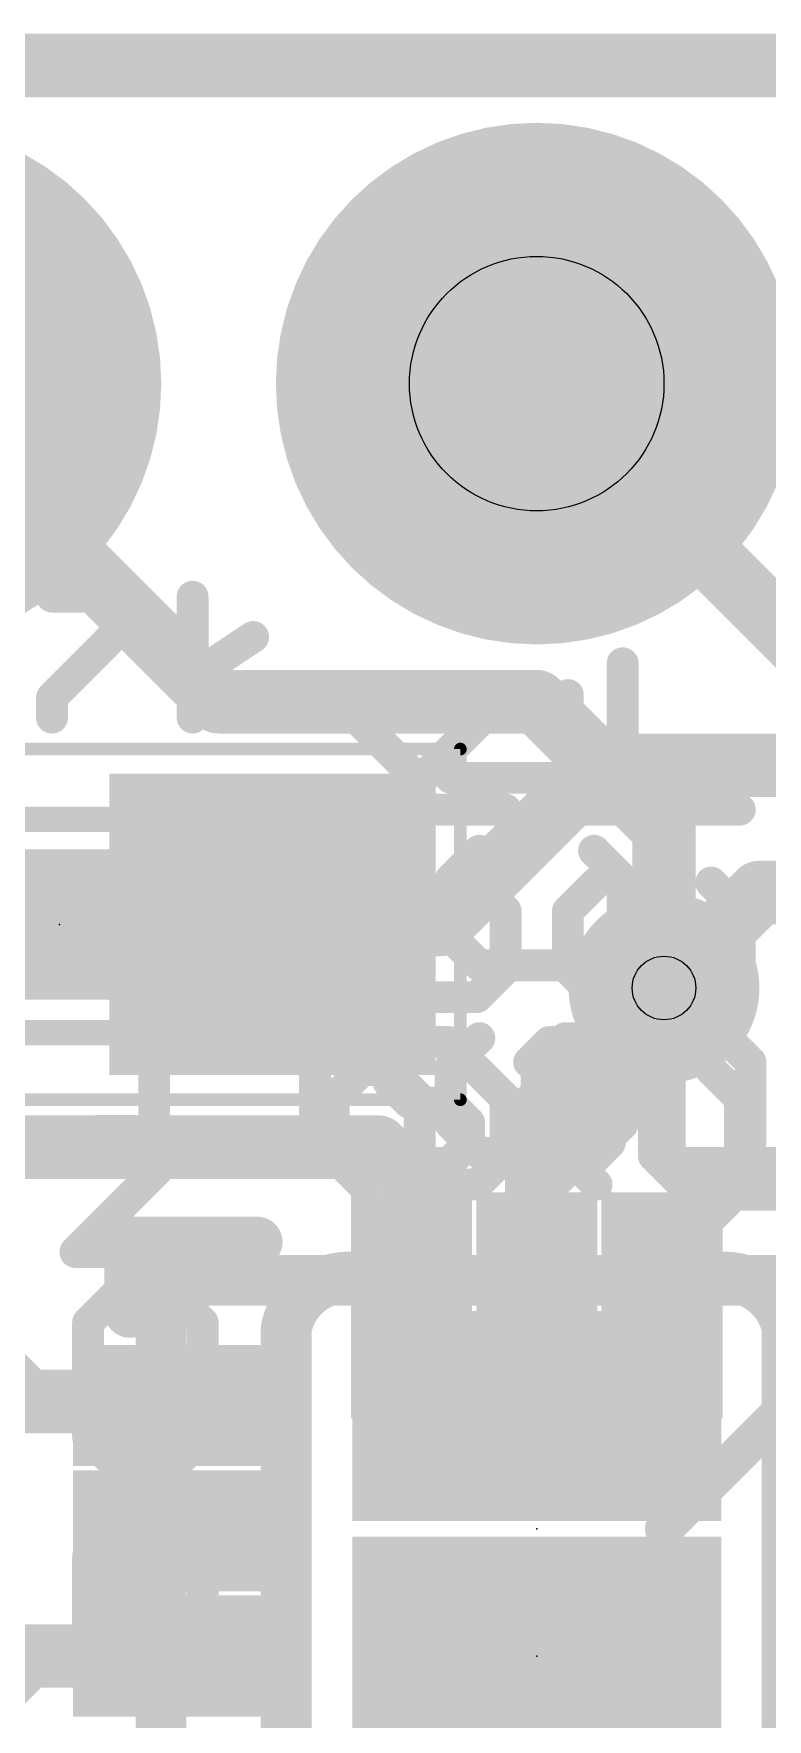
# Model space of a CAD drawing. Extents: x -41 to 66, y -20 to 13.
# Drawn here: x 9.42 to 12.35, y 6.1 to 12.83 of the extents above; entities that cross this region are included whole.
import ezdxf

# ---------------------------------------------------------------- set-up
doc = ezdxf.new("R2010")
doc.units = 0
for name, color, linetype in [('1', 12, 'CONTINUOUS'), ('16', 132, 'CONTINUOUS'), ('17', 110, 'CONTINUOUS'), ('18', 110, 'CONTINUOUS'), ('20', 53, 'CONTINUOUS'), ('21', 41, 'CONTINUOUS'), ('22', 40, 'CONTINUOUS'), ('23', 53, 'CONTINUOUS'), ('24', 53, 'CONTINUOUS'), ('25', 253, 'CONTINUOUS'), ('27', 253, 'CONTINUOUS'), ('29', 253, 'CONTINUOUS'), ('30', 253, 'CONTINUOUS'), ('31', 253, 'CONTINUOUS'), ('35', 253, 'CONTINUOUS'), ('39', 12, 'CONTINUOUS'), ('44', 253, 'CONTINUOUS'), ('51', 53, 'CONTINUOUS')]:
    doc.layers.add(name, color=color, linetype=linetype)

# ---------------------------------------------------------------- blocks, each defined once
blk = doc.blocks.new('RECT')
blk.add_solid([(-0.5, -0.5), (0.5, -0.5), (-0.5, 0.5), (0.5, 0.5)])
blk = doc.blocks.new('ROUNDP')
at = {"const_width": 0.5}
blk.add_lwpolyline([(0, -0.25, 1), (0, 0.25, 1), (0, -0.25)], format="xyb", dxfattribs=at)
blk = doc.blocks.new('ROUNDV')
at = {"const_width": 0.5}
blk.add_lwpolyline([(0, -0.25, 1), (0, 0.25, 1), (0, -0.25)], format="xyb", dxfattribs=at)

msp = doc.modelspace()

# ---------------------------------------------------------------- linework, layer by layer
at = {"layer": '1'}
for points, const_width in [([(0, 12.7), (22.86, 12.7)], 0.254), ([(11.049, 9.271), (11.684, 9.906)], 0.254), ([(11.684, 9.906), (13.462, 9.906)], 0.254), ([(12.319, 9.398), (11.938, 9.017)], 0.254), ([(13.97, 9.398), (12.319, 9.398)], 0.254), ([(10.375, 9.271), (11.049, 9.271)], 0.254), ([(11.684, 8.763), (11.938, 9.017)], 0.254), ([(11.684, 8.509), (11.684, 8.763)], 0.254), ([(11.43, 8.255), (11.684, 8.509)], 0.254), ([(10.795, 8.382), (7.327, 8.382)], 0.254), ([(10.93, 8.247), (10.795, 8.382)], 0.254), ([(10.93, 7.75), (10.93, 8.247)], 0.254), ([(11.43, 7.75), (11.43, 8.255)], 0.254), ([(11.93, 7.993), (12.192, 8.255)], 0.254), ([(12.192, 8.255), (13.208, 8.255)], 0.254), ([(11.93, 7.75), (11.93, 7.993)], 0.254), ([(9.144, 7.62), (9.398, 7.366)], 0.254), ([(9.398, 7.366), (10.014, 7.366)], 0.254), ([(10.014, 7.366), (10.03, 7.35)], 0.254), ([(12.43, 7.35), (11.938, 6.858)], 0.1524), ([(9.144, 6.096), (9.398, 6.35)], 0.254), ([(9.398, 6.35), (10.03, 6.35)], 0.254), ([(11.43, 5.969), (11.43, 6.096)], 0.254)]:
    msp.add_lwpolyline(points, dxfattribs=dict(at, const_width=const_width))
for points, const_width in [([(11.684, 9.9695, 1), (11.684, 9.8425)], 0.127), ([(11.7289, 9.8611, 1), (11.6391, 9.9509)], 0.127), ([(12.319, 9.4615, 1), (12.319, 9.3345)], 0.127), ([(12.3639, 9.3531, 1), (12.2741, 9.4429)], 0.127), ([(10.375, 9.3345, 1), (10.375, 9.2075)], 0.127), ([(11.0041, 9.3159, 1), (11.0939, 9.2261)], 0.127), ([(11.049, 9.2075, 1), (11.049, 9.3345)], 0.127), ([(11.8931, 9.0619, 1), (11.9829, 8.9721)], 0.127), ([(11.9829, 8.9721, 1), (11.8931, 9.0619)], 0.127), ([(11.7475, 8.763, 1), (11.6205, 8.763)], 0.127), ([(11.6391, 8.8079, 1), (11.7289, 8.7181)], 0.127), ([(11.7289, 8.4641, 1), (11.6391, 8.5539)], 0.127), ([(11.6205, 8.509, 1), (11.7475, 8.509)], 0.127), ([(10.8399, 8.4269, 1), (10.7501, 8.3371)], 0.127), ([(10.795, 8.3185, 1), (10.795, 8.4455)], 0.127), ([(10.9935, 8.247, 1), (10.8665, 8.247)], 0.127), ([(10.8851, 8.2021, 1), (10.9749, 8.2919)], 0.127), ([(11.4935, 8.255, 1), (11.3665, 8.255)], 0.127), ([(11.3851, 8.2999, 1), (11.4749, 8.2101)], 0.127), ([(12.192, 8.3185, 1), (12.192, 8.1915)], 0.127), ([(12.2369, 8.2101, 1), (12.1471, 8.2999)], 0.127), ([(11.9935, 7.993, 1), (11.8665, 7.993)], 0.127), ([(11.8851, 8.0379, 1), (11.9749, 7.9481)], 0.127), ([(10.8665, 7.75, 1), (10.9935, 7.75)], 0.127), ([(11.3665, 7.75, 1), (11.4935, 7.75)], 0.127), ([(11.8665, 7.75, 1), (11.9935, 7.75)], 0.127), ([(9.398, 7.4295, 1), (9.398, 7.3025)], 0.127), ([(9.3531, 7.3211, 1), (9.4429, 7.4109)], 0.127), ([(10.0589, 7.4109, 1), (9.9691, 7.3211)], 0.127), ([(10.014, 7.3025, 1), (10.014, 7.4295)], 0.127), ([(9.9851, 7.3051, 1), (10.0749, 7.3949)], 0.127), ([(11.9111, 6.8849, 1), (11.9649, 6.8311)], 0.0762), ([(9.398, 6.4135, 1), (9.398, 6.2865)], 0.127), ([(9.4429, 6.3051, 1), (9.3531, 6.3949)], 0.127), ([(10.03, 6.2865, 1), (10.03, 6.4135)], 0.127), ([(11.4935, 6.096, 1), (11.3665, 6.096)], 0.127)]:
    msp.add_lwpolyline(points, format="xyb", dxfattribs=dict(at, const_width=const_width))
at = {"layer": '16', "const_width": 0.254}
for points in [[(0, 12.7), (22.86, 12.7)], [(10.16, 10.16), (8.89, 11.43)], [(12.827, 10.033), (11.43, 11.43)], [(11.43, 10.16), (10.16, 10.16)], [(11.938, 9.652), (11.43, 10.16)], [(11.938, 9.017), (11.938, 9.652)], [(11.43, 8.509), (11.938, 9.017)], [(11.43, 7.308), (11.43, 8.509)], [(11.43, 6.408), (11.43, 5.969)]]:
    msp.add_lwpolyline(points, dxfattribs=at)
at = {"layer": '16', "const_width": 0.127}
for points in [[(11.4749, 11.4749, 1), (11.3851, 11.3851)], [(10.16, 10.2235, 1), (10.16, 10.0965)], [(10.1151, 10.1151, 1), (10.2049, 10.2049)], [(11.4749, 10.2049, 1), (11.3851, 10.1151)], [(11.43, 10.0965, 1), (11.43, 10.2235)], [(12.0015, 9.652, 1), (11.8745, 9.652)], [(11.8931, 9.6071, 1), (11.9829, 9.6969)], [(11.9829, 8.9721, 1), (11.8931, 9.0619)], [(11.8745, 9.017, 1), (12.0015, 9.017)], [(11.4935, 8.509, 1), (11.3665, 8.509)], [(11.3851, 8.5539, 1), (11.4749, 8.4641)], [(11.3665, 7.308, 1), (11.4935, 7.308)], [(11.4935, 6.408, 1), (11.3665, 6.408)]]:
    msp.add_lwpolyline(points, format="xyb", dxfattribs=at)
at = {"layer": '20', "const_width": 0.2032}
msp.add_lwpolyline([(0, 12.7), (22.86, 12.7)], dxfattribs=at)
at = {"layer": '21'}
for points, const_width in [([(11.8047, 10.3137, 1), (11.7411, 10.3137)], 0.0635), ([(11.0865, 9.8878, 1), (11.0865, 9.8243)], 0.0635), ([(11.7729, 9.8243, 1), (11.7729, 9.8878)], 0.0635), ([(11.7411, 9.8561, 1), (11.8047, 9.8561)], 0.0635), ([(11.2234, 9.5428, 1), (11.1785, 9.5877)], 0.0635), ([(11.681, 9.5877, 1), (11.6361, 9.5428)], 0.0635), ([(11.1183, 9.4509, 1), (11.0548, 9.4509)], 0.0635), ([(11.0641, 9.4733, 1), (11.109, 9.4284)], 0.0635), ([(11.8047, 9.4509, 1), (11.7411, 9.4509)], 0.0635), ([(11.7504, 9.4284, 1), (11.7954, 9.4733)], 0.0635), ([(11.0548, 9.2221, 1), (11.1183, 9.2221)], 0.0635), ([(11.109, 9.2445, 1), (11.0641, 9.1996)], 0.0635), ([(11.7411, 9.2221, 1), (11.8047, 9.2221)], 0.0635), ([(11.7954, 9.1996, 1), (11.7504, 9.2445)], 0.0635), ([(11.2009, 9.1394, 1), (11.2009, 9.0759)], 0.0635), ([(11.1785, 9.0852, 1), (11.2234, 9.1301)], 0.0635), ([(11.6361, 9.1301, 1), (11.681, 9.0852)], 0.0635), ([(11.6585, 9.0759, 1), (11.6585, 9.1394)], 0.0635), ([(11.2234, 8.7944, 1), (11.1785, 8.8393)], 0.0635), ([(11.5441, 8.8486, 1), (11.5441, 8.7851)], 0.0635), ([(11.5666, 8.7944, 1), (11.5217, 8.8393)], 0.0635), ([(11.681, 8.8393, 1), (11.6361, 8.7944)], 0.0635), ([(11.6585, 8.7851, 1), (11.6585, 8.8486)], 0.0635), ([(11.1183, 8.7024, 1), (11.0548, 8.7024)], 0.0635), ([(11.0641, 8.7249, 1), (11.109, 8.68)], 0.0635), ([(11.4615, 8.7024, 1), (11.398, 8.7024)], 0.0635), ([(11.4073, 8.7249, 1), (11.4522, 8.68)], 0.0635), ([(11.8047, 8.7024, 1), (11.7411, 8.7024)], 0.0635), ([(11.7504, 8.68, 1), (11.7954, 8.7249)], 0.0635), ([(11.0548, 8.4737, 1), (11.1183, 8.4737)], 0.0635), ([(11.109, 8.4961, 1), (11.0641, 8.4512)], 0.0635), ([(11.398, 8.4737, 1), (11.4615, 8.4737)], 0.0635), ([(11.4522, 8.4512, 1), (11.4073, 8.4961)], 0.0635), ([(11.7411, 8.4737, 1), (11.8047, 8.4737)], 0.0635), ([(11.7954, 8.4512, 1), (11.7504, 8.4961)], 0.0635), ([(11.2009, 8.391, 1), (11.2009, 8.3275)], 0.0635), ([(11.1785, 8.3368, 1), (11.2234, 8.3817)], 0.0635), ([(11.2929, 8.3817, 1), (11.3378, 8.3368)], 0.0635), ([(11.3153, 8.3275, 1), (11.3153, 8.391)], 0.0635), ([(11.6361, 8.3817, 1), (11.681, 8.3368)], 0.0635), ([(9.8566, 8.0024, 1), (9.755, 8.0024)], 0.1016), ([(9.8058, 8.0532, 1), (9.8058, 7.9516)], 0.1016), ([(10.3138, 7.9516, 1), (10.3138, 8.0532)], 0.1016), ([(9.755, 7.7222, 1), (9.8566, 7.7222)], 0.1016)]:
    msp.add_lwpolyline(points, format="xyb", dxfattribs=dict(at, const_width=const_width))
for points, const_width in [([(11.7729, 9.8561), (11.7729, 10.3137)], 0.127), ([(11.0865, 9.8561), (11.7729, 9.8561)], 0.127), ([(11.2009, 9.5653), (11.0865, 9.4509)], 0.127), ([(11.7729, 9.4509), (11.6585, 9.5653)], 0.127), ([(11.0865, 9.4509), (11.0865, 9.2221)], 0.127), ([(11.7729, 9.2221), (11.7729, 9.4509)], 0.127), ([(11.0865, 9.2221), (11.2009, 9.1077)], 0.127), ([(11.6585, 9.1077), (11.7729, 9.2221)], 0.127), ([(11.2009, 9.1077), (11.6585, 9.1077)], 0.127), ([(11.2009, 8.8168), (11.0865, 8.7024)], 0.127), ([(11.4297, 8.7024), (11.5441, 8.8168)], 0.127), ([(11.5441, 8.8168), (11.6585, 8.8168)], 0.127), ([(11.6585, 8.8168), (11.7729, 8.7024)], 0.127), ([(11.0865, 8.7024), (11.0865, 8.4737)], 0.127), ([(11.4297, 8.4737), (11.4297, 8.7024)], 0.127), ([(11.7729, 8.7024), (11.7729, 8.4737)], 0.127), ([(11.0865, 8.4737), (11.2009, 8.3593)], 0.127), ([(11.3153, 8.3593), (11.4297, 8.4737)], 0.127), ([(11.7729, 8.4737), (11.6585, 8.3593)], 0.127), ([(11.2009, 8.3593), (11.3153, 8.3593)], 0.127), ([(9.8058, 7.7222), (9.8058, 8.0024)], 0.2032), ([(10.3138, 8.0024), (9.8058, 8.0024)], 0.2032)]:
    msp.add_lwpolyline(points, dxfattribs=dict(at, const_width=const_width))
at = {"layer": '22'}
for points, const_width in [([(10.9629, 9.8435), (10.6197, 10.1867)], 0.127), ([(10.8485, 9.7291), (11.3061, 10.1867)], 0.127), ([(11.5545, 9.7291), (11.5545, 10.1867)], 0.127), ([(11.3061, 9.7291), (10.6197, 9.7291)], 0.127), ([(12.2408, 9.7291), (11.5545, 9.7291)], 0.127), ([(10.6197, 9.3239), (10.7341, 9.4383)], 0.127), ([(11.1917, 9.4383), (11.3061, 9.3239)], 0.127), ([(11.5545, 9.3239), (11.6689, 9.4383)], 0.127), ([(12.1264, 9.4383), (12.2408, 9.3239)], 0.127), ([(10.6197, 9.0951), (10.6197, 9.3239)], 0.127), ([(11.3061, 9.3239), (11.3061, 9.0951)], 0.127), ([(11.5545, 9.0951), (11.5545, 9.3239)], 0.127), ([(12.2408, 9.3239), (12.2408, 9.0951)], 0.127), ([(10.7341, 8.9807), (10.6197, 9.0951)], 0.127), ([(11.3061, 9.0951), (11.1917, 8.9807)], 0.127), ([(11.6689, 8.9807), (11.5545, 9.0951)], 0.127), ([(12.2408, 9.0951), (12.1264, 8.9807)], 0.127), ([(11.1917, 8.9807), (10.7341, 8.9807)], 0.127), ([(12.1264, 8.9807), (11.6689, 8.9807)], 0.127), ([(10.7341, 8.6898), (10.6197, 8.5754)], 0.127), ([(10.8485, 8.6898), (10.7341, 8.6898)], 0.127), ([(10.9629, 8.5754), (10.8485, 8.6898)], 0.127), ([(11.1917, 8.6898), (11.3061, 8.5754)], 0.127), ([(11.6689, 8.6898), (11.5545, 8.5754)], 0.127), ([(11.7833, 8.6898), (11.6689, 8.6898)], 0.127), ([(11.8977, 8.5754), (11.7833, 8.6898)], 0.127), ([(12.1264, 8.6898), (12.2408, 8.5754)], 0.127), ([(10.6197, 8.5754), (10.6197, 8.3467)], 0.127), ([(10.9629, 8.3467), (10.9629, 8.5754)], 0.127), ([(11.3061, 8.5754), (11.3061, 8.3467)], 0.127), ([(11.5545, 8.5754), (11.5545, 8.3467)], 0.127), ([(11.8977, 8.3467), (11.8977, 8.5754)], 0.127), ([(12.2408, 8.5754), (12.2408, 8.3467)], 0.127), ([(10.6197, 8.3467), (10.7341, 8.2323)], 0.127), ([(11.0773, 8.2323), (10.9629, 8.3467)], 0.127), ([(11.3061, 8.3467), (11.1917, 8.2323)], 0.127), ([(11.5545, 8.3467), (11.6689, 8.2323)], 0.127), ([(12.0121, 8.2323), (11.8977, 8.3467)], 0.127), ([(12.2408, 8.3467), (12.1264, 8.2323)], 0.127), ([(11.1917, 8.2323), (11.0773, 8.2323)], 0.127), ([(12.1264, 8.2323), (12.0121, 8.2323)], 0.127), ([(9.6389, 7.6814), (9.7533, 7.7958)], 0.127), ([(9.7533, 7.7958), (9.9821, 7.7958)], 0.127), ([(9.9821, 7.7958), (10.0965, 7.6814)], 0.127), ([(9.6389, 7.2239), (9.6389, 7.6814)], 0.127), ([(10.0965, 7.6814), (10.0965, 7.2239)], 0.127), ([(10.43, 7.658), (10.43, 6.058)], 0.2032), ([(12.43, 6.058), (12.43, 7.658)], 0.2032), ([(9.7533, 7.1095), (9.6389, 7.2239)], 0.127), ([(10.0965, 7.2239), (9.9821, 7.1095)], 0.127), ([(9.9821, 7.1095), (9.7533, 7.1095)], 0.127), ([(9.7533, 6.8611), (9.6389, 6.7467)], 0.127), ([(9.9821, 6.8611), (9.7533, 6.8611)], 0.127), ([(10.0965, 6.7467), (9.9821, 6.8611)], 0.127), ([(9.6389, 6.7467), (9.6389, 6.2891)], 0.127), ([(10.0965, 6.2891), (9.6389, 6.7467)], 0.127), ([(10.0965, 6.2891), (10.0965, 6.7467)], 0.127), ([(9.6389, 6.2891), (9.7533, 6.1747)], 0.127), ([(9.9821, 6.1747), (10.0965, 6.2891)], 0.127), ([(9.7533, 6.1747), (9.9821, 6.1747)], 0.127)]:
    msp.add_lwpolyline(points, dxfattribs=dict(at, const_width=const_width))
for points, const_width in [([(10.6422, 10.2091, 1), (10.5973, 10.1642)], 0.0635), ([(11.3286, 10.1642, 1), (11.2837, 10.2091)], 0.0635), ([(11.5862, 10.1867, 1), (11.5227, 10.1867)], 0.0635), ([(10.9405, 9.821, 1), (10.9854, 9.8659)], 0.0635), ([(10.6197, 9.7608, 1), (10.6197, 9.6973)], 0.0635), ([(10.8261, 9.7515, 1), (10.871, 9.7066)], 0.0635), ([(11.3061, 9.6973, 1), (11.3061, 9.7608)], 0.0635), ([(11.5227, 9.7291, 1), (11.5862, 9.7291)], 0.0635), ([(11.5545, 9.7608, 1), (11.5545, 9.6973)], 0.0635), ([(12.2408, 9.6973, 1), (12.2408, 9.7608)], 0.0635), ([(10.7566, 9.4158, 1), (10.7117, 9.4607)], 0.0635), ([(11.2142, 9.4607, 1), (11.1693, 9.4158)], 0.0635), ([(11.6913, 9.4158, 1), (11.6464, 9.4607)], 0.0635), ([(12.1489, 9.4607, 1), (12.104, 9.4158)], 0.0635), ([(10.6515, 9.3239, 1), (10.588, 9.3239)], 0.0635), ([(10.5973, 9.3463, 1), (10.6422, 9.3014)], 0.0635), ([(11.3379, 9.3239, 1), (11.2744, 9.3239)], 0.0635), ([(11.2837, 9.3014, 1), (11.3286, 9.3463)], 0.0635), ([(11.5862, 9.3239, 1), (11.5227, 9.3239)], 0.0635), ([(11.532, 9.3463, 1), (11.5769, 9.3014)], 0.0635), ([(12.2726, 9.3239, 1), (12.2091, 9.3239)], 0.0635), ([(12.2184, 9.3014, 1), (12.2633, 9.3463)], 0.0635), ([(10.6422, 9.1175, 1), (10.5973, 9.0726)], 0.0635), ([(11.3286, 9.0726, 1), (11.2837, 9.1175)], 0.0635), ([(11.5769, 9.1175, 1), (11.532, 9.0726)], 0.0635), ([(12.2633, 9.0726, 1), (12.2184, 9.1175)], 0.0635), ([(10.588, 9.0951, 1), (10.6515, 9.0951)], 0.0635), ([(11.2744, 9.0951, 1), (11.3379, 9.0951)], 0.0635), ([(11.5227, 9.0951, 1), (11.5862, 9.0951)], 0.0635), ([(12.2091, 9.0951, 1), (12.2726, 9.0951)], 0.0635), ([(10.7341, 9.0124, 1), (10.7341, 8.9489)], 0.0635), ([(10.7117, 8.9582, 1), (10.7566, 9.0031)], 0.0635), ([(11.1693, 9.0031, 1), (11.2142, 8.9582)], 0.0635), ([(11.1917, 8.9489, 1), (11.1917, 9.0124)], 0.0635), ([(11.6689, 9.0124, 1), (11.6689, 8.9489)], 0.0635), ([(11.6464, 8.9582, 1), (11.6913, 9.0031)], 0.0635), ([(12.104, 9.0031, 1), (12.1489, 8.9582)], 0.0635), ([(12.1264, 8.9489, 1), (12.1264, 9.0124)], 0.0635), ([(10.7341, 8.7216, 1), (10.7341, 8.6581)], 0.0635), ([(10.7566, 8.6674, 1), (10.7117, 8.7123)], 0.0635), ([(10.871, 8.7123, 1), (10.8261, 8.6674)], 0.0635), ([(10.8485, 8.6581, 1), (10.8485, 8.7216)], 0.0635), ([(11.2142, 8.7123, 1), (11.1693, 8.6674)], 0.0635), ([(11.6689, 8.7216, 1), (11.6689, 8.6581)], 0.0635), ([(11.6913, 8.6674, 1), (11.6464, 8.7123)], 0.0635), ([(11.8057, 8.7123, 1), (11.7608, 8.6674)], 0.0635), ([(11.7833, 8.6581, 1), (11.7833, 8.7216)], 0.0635), ([(12.1489, 8.7123, 1), (12.104, 8.6674)], 0.0635), ([(10.6515, 8.5754, 1), (10.588, 8.5754)], 0.0635), ([(10.5973, 8.5979, 1), (10.6422, 8.553)], 0.0635), ([(10.9947, 8.5754, 1), (10.9312, 8.5754)], 0.0635), ([(10.9405, 8.553, 1), (10.9854, 8.5979)], 0.0635), ([(11.3379, 8.5754, 1), (11.2744, 8.5754)], 0.0635), ([(11.2837, 8.553, 1), (11.3286, 8.5979)], 0.0635), ([(11.5862, 8.5754, 1), (11.5227, 8.5754)], 0.0635), ([(11.532, 8.5979, 1), (11.5769, 8.553)], 0.0635), ([(11.9294, 8.5754, 1), (11.8659, 8.5754)], 0.0635), ([(11.8752, 8.553, 1), (11.9201, 8.5979)], 0.0635), ([(12.2726, 8.5754, 1), (12.2091, 8.5754)], 0.0635), ([(12.2184, 8.553, 1), (12.2633, 8.5979)], 0.0635), ([(10.588, 8.3467, 1), (10.6515, 8.3467)], 0.0635), ([(10.6422, 8.3691, 1), (10.5973, 8.3242)], 0.0635), ([(10.9312, 8.3467, 1), (10.9947, 8.3467)], 0.0635), ([(10.9854, 8.3691, 1), (10.9405, 8.3242)], 0.0635), ([(11.2744, 8.3467, 1), (11.3379, 8.3467)], 0.0635), ([(11.3286, 8.3242, 1), (11.2837, 8.3691)], 0.0635), ([(11.5227, 8.3467, 1), (11.5862, 8.3467)], 0.0635), ([(11.5769, 8.3691, 1), (11.532, 8.3242)], 0.0635), ([(11.8659, 8.3467, 1), (11.9294, 8.3467)], 0.0635), ([(11.9201, 8.3691, 1), (11.8752, 8.3242)], 0.0635), ([(12.2091, 8.3467, 1), (12.2726, 8.3467)], 0.0635), ([(12.2633, 8.3242, 1), (12.2184, 8.3691)], 0.0635), ([(10.7117, 8.2098, 1), (10.7566, 8.2547)], 0.0635), ([(11.0773, 8.264, 1), (11.0773, 8.2005)], 0.0635), ([(11.0549, 8.2098, 1), (11.0998, 8.2547)], 0.0635), ([(11.1693, 8.2547, 1), (11.2142, 8.2098)], 0.0635), ([(11.1917, 8.2005, 1), (11.1917, 8.264)], 0.0635), ([(11.6464, 8.2098, 1), (11.6913, 8.2547)], 0.0635), ([(12.0121, 8.264, 1), (12.0121, 8.2005)], 0.0635), ([(11.9896, 8.2098, 1), (12.0345, 8.2547)], 0.0635), ([(12.104, 8.2547, 1), (12.1489, 8.2098)], 0.0635), ([(12.1264, 8.2005, 1), (12.1264, 8.264)], 0.0635), ([(10.73, 7.858, 0.4142), (10.43, 7.658)], 0.2032), ([(10.72, 7.8082, 1), (10.74, 7.9078)], 0.1016), ([(12.43, 7.658, 0.4142), (12.13, 7.858)], 0.2032), ([(12.12, 7.9078, 1), (12.14, 7.8082)], 0.1016), ([(9.7533, 7.8276, 1), (9.7533, 7.7641)], 0.0635), ([(9.7758, 7.7734, 1), (9.7309, 7.8183)], 0.0635), ([(10.0046, 7.8183, 1), (9.9597, 7.7734)], 0.0635), ([(9.9821, 7.7641, 1), (9.9821, 7.8276)], 0.0635), ([(9.6707, 7.6814, 1), (9.6072, 7.6814)], 0.0635), ([(10.1283, 7.6814, 1), (10.0648, 7.6814)], 0.0635), ([(10.4808, 7.658, 1), (10.3792, 7.658)], 0.1016), ([(12.4808, 7.658, 1), (12.3792, 7.658)], 0.1016), ([(9.6165, 7.7039, 1), (9.6614, 7.659)], 0.0635), ([(10.074, 7.659, 1), (10.119, 7.7039)], 0.0635), ([(10.3802, 7.668, 1), (10.4798, 7.648)], 0.1016), ([(12.3802, 7.648, 1), (12.4798, 7.668)], 0.1016), ([(9.6614, 7.2463, 1), (9.6165, 7.2014)], 0.0635), ([(10.119, 7.2014, 1), (10.074, 7.2463)], 0.0635), ([(9.6072, 7.2239, 1), (9.6707, 7.2239)], 0.0635), ([(10.0648, 7.2239, 1), (10.1283, 7.2239)], 0.0635), ([(9.7533, 7.1412, 1), (9.7533, 7.0777)], 0.0635), ([(9.7309, 7.087, 1), (9.7758, 7.1319)], 0.0635), ([(9.9597, 7.1319, 1), (10.0046, 7.087)], 0.0635), ([(9.9821, 7.0777, 1), (9.9821, 7.1412)], 0.0635), ([(9.7533, 6.8929, 1), (9.7533, 6.8294)], 0.0635), ([(9.7758, 6.8387, 1), (9.7309, 6.8836)], 0.0635), ([(10.0046, 6.8836, 1), (9.9597, 6.8387)], 0.0635), ([(9.9821, 6.8294, 1), (9.9821, 6.8929)], 0.0635), ([(9.6707, 6.7467, 1), (9.6072, 6.7467)], 0.0635), ([(9.6614, 6.7692, 1), (9.6165, 6.7243)], 0.0635), ([(9.6165, 6.7692, 1), (9.6614, 6.7243)], 0.0635), ([(10.1283, 6.7467, 1), (10.0648, 6.7467)], 0.0635), ([(10.074, 6.7243, 1), (10.119, 6.7692)], 0.0635), ([(9.6614, 6.3116, 1), (9.6165, 6.2667)], 0.0635), ([(10.119, 6.2667, 1), (10.074, 6.3116)], 0.0635), ([(10.074, 6.2667, 1), (10.119, 6.3116)], 0.0635), ([(9.6072, 6.2891, 1), (9.6707, 6.2891)], 0.0635), ([(10.0648, 6.2891, 1), (10.1283, 6.2891)], 0.0635), ([(9.7533, 6.2065, 1), (9.7533, 6.143)], 0.0635), ([(9.7309, 6.1523, 1), (9.7758, 6.1972)], 0.0635), ([(9.9597, 6.1972, 1), (10.0046, 6.1523)], 0.0635), ([(9.9821, 6.143, 1), (9.9821, 6.2065)], 0.0635), ([(10.43, 6.058, 0.4142), (10.73, 5.858)], 0.2032), ([(10.4798, 6.068, 1), (10.3802, 6.048)], 0.1016), ([(12.13, 5.858, 0.4142), (12.43, 6.058)], 0.2032), ([(12.4798, 6.048, 1), (12.3802, 6.068)], 0.1016), ([(10.3792, 6.058, 1), (10.4808, 6.058)], 0.1016), ([(12.3792, 6.058, 1), (12.4808, 6.058)], 0.1016)]:
    msp.add_lwpolyline(points, format="xyb", dxfattribs=dict(at, const_width=const_width))
at = {"layer": '23'}
for p in [(9.525, 9.271), (11.43, 6.35)]:
    msp.add_point(p, dxfattribs=at)
at = {"layer": '24'}
msp.add_point((11.43, 6.858), dxfattribs=at)
at = {"layer": '25', "const_width": 0.127}
for points in [[(9.669, 8.4459), (9.5885, 8.3654)], [(9.83, 8.4459), (9.669, 8.4459)], [(9.9105, 8.3654), (9.83, 8.4459)], [(9.9105, 8.2849), (9.9105, 8.3654)], [(9.5885, 7.9629), (9.9105, 8.2849)], [(9.9105, 7.9629), (9.5885, 7.9629)]]:
    msp.add_lwpolyline(points, dxfattribs=at)
at = {"layer": '25', "const_width": 0.0635}
for points in [[(9.669, 8.4777, 1), (9.669, 8.4142)], [(9.6914, 8.4235, 1), (9.6465, 8.4684)], [(9.8525, 8.4684, 1), (9.8076, 8.4235)], [(9.83, 8.4142, 1), (9.83, 8.4777)], [(9.566, 8.3879, 1), (9.6109, 8.343)], [(9.9423, 8.3654, 1), (9.8788, 8.3654)], [(9.8881, 8.343, 1), (9.933, 8.3879)], [(9.933, 8.2625, 1), (9.8881, 8.3074)], [(9.8788, 8.2849, 1), (9.9423, 8.2849)], [(9.566, 7.9854, 1), (9.6109, 7.9404)], [(9.5885, 7.9947, 1), (9.5885, 7.9312)], [(9.9105, 7.9312, 1), (9.9105, 7.9947)]]:
    msp.add_lwpolyline(points, format="xyb", dxfattribs=at)
at = {"layer": '27', "const_width": 0.0635}
for points in [[(9.4949, 10.6113, 1), (9.4949, 10.5478)], [(9.8487, 10.5795, 1), (9.7852, 10.5795)], [(9.817, 10.5478, 1), (9.817, 10.6113)], [(10.088, 10.5795, 1), (10.0245, 10.5795)], [(9.7852, 10.499, 1), (9.8487, 10.499)], [(9.8394, 10.4766, 1), (9.7945, 10.5215)], [(10.3154, 10.3921, 1), (10.2801, 10.4449)], [(10.0739, 10.2839, 1), (10.0386, 10.2311)], [(10.0386, 10.2839, 1), (10.0739, 10.2311)], [(9.5267, 10.177, 1), (9.4632, 10.177)], [(9.4725, 10.1995, 1), (9.5174, 10.1545)], [(9.4632, 10.0965, 1), (9.5267, 10.0965)], [(10.0245, 10.0965, 1), (10.088, 10.0965)], [(10.2801, 10.0701, 1), (10.3154, 10.1229)], [(9.9349, 8.8015, 1), (9.8714, 8.8015)], [(10.4644, 8.8333, 1), (10.4644, 8.7698)], [(10.5767, 8.8015, 1), (10.5132, 8.8015)], [(10.6254, 8.7698, 1), (10.6254, 8.8333)], [(10.9191, 8.8333, 1), (10.9191, 8.7698)], [(10.9416, 8.7791, 1), (10.8967, 8.824)], [(11.1026, 8.824, 1), (11.0577, 8.7791)], [(11.0801, 8.7698, 1), (11.0801, 8.8333)], [(11.4804, 8.8333, 1), (11.4804, 8.7698)], [(11.5029, 8.7791, 1), (11.458, 8.824)], [(11.6639, 8.824, 1), (11.619, 8.7791)], [(11.6414, 8.7698, 1), (11.6414, 8.8333)], [(11.9612, 8.8333, 1), (11.9612, 8.7698)], [(11.993, 8.8015, 1), (11.9295, 8.8015)], [(12.2252, 8.824, 1), (12.1803, 8.7791)], [(12.2028, 8.7698, 1), (12.2028, 8.8333)], [(10.8704, 8.721, 1), (10.8069, 8.721)], [(10.8162, 8.7435, 1), (10.8611, 8.6986)], [(11.1382, 8.6986, 1), (11.1831, 8.7435)], [(11.3775, 8.7435, 1), (11.4224, 8.6986)], [(11.7537, 8.721, 1), (11.6902, 8.721)], [(11.6995, 8.6986, 1), (11.7444, 8.7435)], [(12.315, 8.721, 1), (12.2515, 8.721)], [(12.2608, 8.6986, 1), (12.3057, 8.7435)], [(10.8611, 8.663, 1), (10.8162, 8.6181)], [(11.7444, 8.6181, 1), (11.6995, 8.663)], [(10.8069, 8.6405, 1), (10.8704, 8.6405)], [(10.9191, 8.5918, 1), (10.9191, 8.5283)], [(10.8967, 8.5376, 1), (10.9416, 8.5825)], [(11.1026, 8.5825, 1), (11.0577, 8.5376)], [(11.0801, 8.5283, 1), (11.0801, 8.5918)], [(11.5609, 8.5918, 1), (11.5609, 8.5283)], [(11.6639, 8.5825, 1), (11.619, 8.5376)], [(11.619, 8.5825, 1), (11.6639, 8.5376)], [(11.6414, 8.5283, 1), (11.6414, 8.5918)], [(11.6902, 8.6405, 1), (11.7537, 8.6405)], [(11.1924, 8.4795, 1), (11.1289, 8.4795)], [(11.1382, 8.4571, 1), (11.1831, 8.502)], [(11.7537, 8.4795, 1), (11.6902, 8.4795)], [(11.6995, 8.4571, 1), (11.7444, 8.502)], [(10.8611, 8.4215, 1), (10.8162, 8.3765)], [(11.1289, 8.399, 1), (11.1924, 8.399)], [(11.1831, 8.3765, 1), (11.1382, 8.4215)], [(11.4224, 8.4215, 1), (11.3775, 8.3765)], [(11.6902, 8.399, 1), (11.7537, 8.399)], [(11.7444, 8.3765, 1), (11.6995, 8.4215)], [(12.2515, 8.399, 1), (12.315, 8.399)], [(12.3057, 8.3765, 1), (12.2608, 8.4215)], [(9.9031, 8.3503, 1), (9.9031, 8.2867)], [(9.8714, 8.3185, 1), (9.9349, 8.3185)], [(10.2251, 8.2867, 1), (10.2251, 8.3503)], [(10.4644, 8.3503, 1), (10.4644, 8.2867)], [(10.5132, 8.3185, 1), (10.5767, 8.3185)], [(10.6254, 8.2867, 1), (10.6254, 8.3503)], [(10.9191, 8.3503, 1), (10.9191, 8.2867)], [(10.8967, 8.296, 1), (10.9416, 8.341)], [(11.0577, 8.341, 1), (11.1026, 8.296)], [(11.0801, 8.2867, 1), (11.0801, 8.3503)], [(11.4804, 8.3503, 1), (11.4804, 8.2867)], [(11.458, 8.296, 1), (11.5029, 8.341)], [(11.619, 8.341, 1), (11.6639, 8.296)], [(11.6414, 8.2867, 1), (11.6414, 8.3503)], [(11.9612, 8.3503, 1), (11.9612, 8.2867)], [(11.9295, 8.3185, 1), (11.993, 8.3185)], [(12.1803, 8.341, 1), (12.2252, 8.296)], [(12.2028, 8.2867, 1), (12.2028, 8.3503)]]:
    msp.add_lwpolyline(points, format="xyb", dxfattribs=at)
at = {"layer": '27', "const_width": 0.127}
for points in [[(9.4949, 10.5795), (9.817, 10.5795)], [(9.817, 10.5795), (9.817, 10.499)], [(10.0563, 10.0965), (10.0563, 10.5795)], [(9.817, 10.499), (9.4949, 10.177)], [(10.0563, 10.2575), (10.2978, 10.4185)], [(10.2978, 10.0965), (10.0563, 10.2575)], [(9.4949, 10.177), (9.4949, 10.0965)], [(9.9031, 8.8015), (9.9031, 8.3185)], [(10.4644, 8.8015), (10.6254, 8.8015)], [(10.5449, 8.3185), (10.5449, 8.8015)], [(10.9191, 8.8015), (10.8386, 8.721)], [(11.0801, 8.8015), (10.9191, 8.8015)], [(11.1606, 8.721), (11.0801, 8.8015)], [(11.3999, 8.721), (11.4804, 8.8015)], [(11.4804, 8.8015), (11.6414, 8.8015)], [(11.6414, 8.8015), (11.7219, 8.721)], [(11.9612, 8.8015), (11.9612, 8.3185)], [(12.2028, 8.8015), (11.9612, 8.8015)], [(12.2833, 8.721), (12.2028, 8.8015)], [(10.8386, 8.721), (10.8386, 8.6405)], [(11.7219, 8.721), (11.7219, 8.6405)], [(12.2833, 8.399), (12.2833, 8.721)], [(10.8386, 8.6405), (10.9191, 8.56)], [(11.7219, 8.6405), (11.6414, 8.56)], [(10.9191, 8.56), (11.0801, 8.56)], [(11.0801, 8.56), (11.1606, 8.4795)], [(11.6414, 8.56), (11.5609, 8.56)], [(11.6414, 8.56), (11.7219, 8.4795)], [(11.1606, 8.4795), (11.1606, 8.399)], [(11.7219, 8.4795), (11.7219, 8.399)], [(10.9191, 8.3185), (10.8386, 8.399)], [(11.1606, 8.399), (11.0801, 8.3185)], [(11.4804, 8.3185), (11.3999, 8.399)], [(11.7219, 8.399), (11.6414, 8.3185)], [(12.2028, 8.3185), (12.2833, 8.399)], [(9.9031, 8.3185), (10.2251, 8.3185)], [(10.4644, 8.3185), (10.6254, 8.3185)], [(11.0801, 8.3185), (10.9191, 8.3185)], [(11.6414, 8.3185), (11.4804, 8.3185)], [(11.9612, 8.3185), (12.2028, 8.3185)]]:
    msp.add_lwpolyline(points, dxfattribs=at)
at = {"layer": '39', "const_width": 0.0508}
for points in [[(7.925, 9.971), (11.125, 9.971)], [(11.125, 9.971), (11.125, 8.571)], [(11.125, 8.571), (7.925, 8.571)]]:
    msp.add_lwpolyline(points, dxfattribs=at)
at = {"layer": '39', "const_width": 0.0254}
for points in [[(11.1377, 9.971, 1), (11.1123, 9.971)], [(11.125, 9.9583, 1), (11.125, 9.9837)], [(11.1123, 8.571, 1), (11.1377, 8.571)], [(11.125, 8.5583, 1), (11.125, 8.5837)]]:
    msp.add_lwpolyline(points, format="xyb", dxfattribs=at)
at = {"layer": '44'}
for centre, radius in [((11.43, 11.43), 0.508), ((11.938, 9.017), 0.127)]:
    msp.add_circle(centre, radius, dxfattribs=at)
at = {"layer": '51'}
for points, const_width in [([(9.881, 9.69), (9.169, 9.69)], 0.1016), ([(9.881, 8.839), (9.169, 8.839)], 0.1016), ([(9.93, 4.85), (9.93, 7.85)], 0.2032), ([(9.93, 7.85), (12.93, 7.85)], 0.2032)]:
    msp.add_lwpolyline(points, dxfattribs=dict(at, const_width=const_width))
for points, const_width in [([(9.881, 9.6646, 1), (9.881, 9.7154)], 0.0508), ([(9.881, 8.8136, 1), (9.881, 8.8644)], 0.0508), ([(9.9808, 7.85, 1), (9.8792, 7.85)], 0.1016), ([(9.93, 7.9008, 1), (9.93, 7.7992)], 0.1016)]:
    msp.add_lwpolyline(points, format="xyb", dxfattribs=dict(at, const_width=const_width))

# ---------------------------------------------------------------- block references
at = {"layer": '1', "xscale": 1.1, "rotation": 180}
msp.add_blockref('RECT', (10.375, 9.271), dxfattribs=at)
at = {"layer": '1', "xscale": 0.7, "yscale": 0.28, "rotation": 270}
for p in [(10.93, 7.75), (11.43, 7.75), (11.93, 7.75)]:
    msp.add_blockref('RECT', p, dxfattribs=at)
at = {"layer": '1', "xscale": 0.7, "yscale": 0.28}
for p in [(10.03, 7.35), (10.03, 6.85), (10.03, 6.35)]:
    msp.add_blockref('RECT', p, dxfattribs=at)
at = {"layer": '16', "xscale": 0.635, "yscale": 1.27, "rotation": 90}
for p in [(11.43, 7.308), (11.43, 6.408)]:
    msp.add_blockref('RECT', p, dxfattribs=at)
at = {"layer": '17', "xscale": 1.8796, "yscale": 1.8796, "rotation": 270}
for p in [(8.89, 11.43), (8.89, 11.43), (11.43, 11.43), (11.43, 11.43)]:
    msp.add_blockref('ROUNDP', p, dxfattribs=at)
at = {"layer": '18', "xscale": 0.762, "yscale": 0.762}
for p in [(11.938, 9.017), (11.938, 9.017), (11.43, 5.969), (11.43, 5.969)]:
    msp.add_blockref('ROUNDV', p, dxfattribs=at)
at = {"layer": '29'}
for name, p, xscale, yscale, rotation in [('ROUNDP', (8.89, 11.43), 2.0828, 2.0828, 270), ('ROUNDP', (11.43, 11.43), 2.0828, 2.0828, 270), ('RECT', (10.375, 9.271), 1.3032, 1.2032, 180), ('RECT', (10.93, 7.75), 0.9032, 0.4832, 270), ('RECT', (11.43, 7.75), 0.9032, 0.4832, 270), ('RECT', (11.93, 7.75), 0.9032, 0.4832, 270)]:
    msp.add_blockref(name, p, dxfattribs=dict(at, xscale=xscale, yscale=yscale, rotation=rotation))
at = {"layer": '29', "xscale": 0.9032, "yscale": 0.4832}
for p in [(10.03, 7.35), (10.03, 6.85), (10.03, 6.35)]:
    msp.add_blockref('RECT', p, dxfattribs=at)
at = {"layer": '30'}
for name, p, xscale, yscale, rotation in [('ROUNDP', (8.89, 11.43), 2.0828, 2.0828, 270), ('ROUNDP', (11.43, 11.43), 2.0828, 2.0828, 270), ('RECT', (11.43, 7.308), 0.8382, 1.4732, 90), ('RECT', (11.43, 6.408), 0.8382, 1.4732, 90)]:
    msp.add_blockref(name, p, dxfattribs=dict(at, xscale=xscale, yscale=yscale, rotation=rotation))
at = {"layer": '31', "xscale": 1.1, "rotation": 180}
msp.add_blockref('RECT', (10.375, 9.271), dxfattribs=at)
at = {"layer": '31', "xscale": 0.7, "yscale": 0.28, "rotation": 270}
for p in [(10.93, 7.75), (11.43, 7.75), (11.93, 7.75)]:
    msp.add_blockref('RECT', p, dxfattribs=at)
at = {"layer": '31', "xscale": 0.7, "yscale": 0.28}
for p in [(10.03, 7.35), (10.03, 6.85), (10.03, 6.35)]:
    msp.add_blockref('RECT', p, dxfattribs=at)
at = {"layer": '35', "xscale": 0.3998, "yscale": 0.6, "rotation": 180}
msp.add_blockref('RECT', (9.525, 9.271), dxfattribs=at)
at = {"layer": '51', "rotation": 180}
for p, xscale, yscale in [((11.43, 11.43), 0.508, 0.508), ((10.1132, 9.2659), 0.5001, 0.95)]:
    msp.add_blockref('RECT', p, dxfattribs=dict(at, xscale=xscale, yscale=yscale))

doc.saveas('drawing.dxf')
